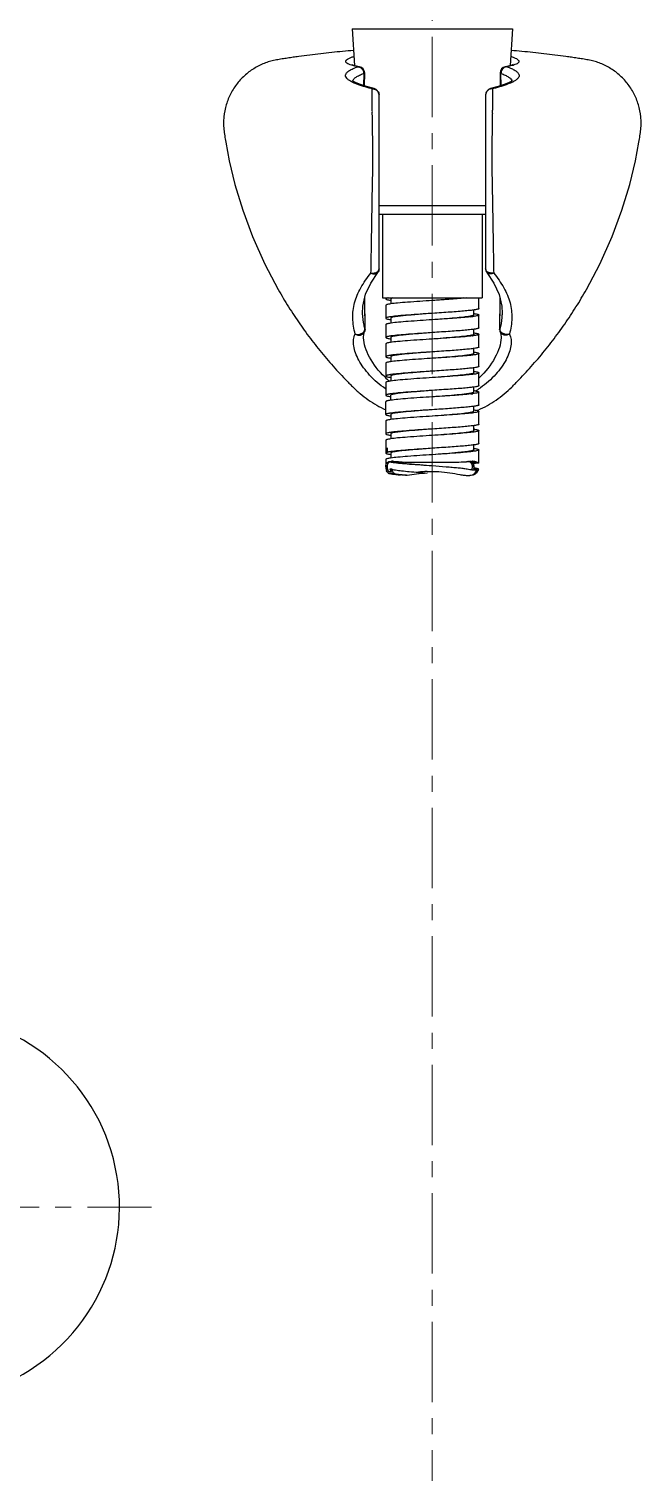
# Model space of a CAD drawing. Extents: x 0 to 1128, y 0 to 827.
# Drawn here: x 399.5 to 494.8, y 133.2 to 357.8 of the extents above; entities that cross this region are included whole.
import ezdxf

# ---------------------------------------------------------------- set-up
doc = ezdxf.new("R2010")
doc.units = 0
doc.header["$LTSCALE"] = 10
doc.header["$MEASUREMENT"] = 0
doc.linetypes.add('CENTER', pattern=[2, 1.25, -0.25, 0.25, -0.25])
doc.layers.add('1', color=7, linetype='CONTINUOUS')
doc.layers.add('DEF_LAYER_ASSEM_MEMBER', color=7, linetype='CONTINUOUS')

msp = doc.modelspace()

# ---------------------------------------------------------------- linework, layer by layer
at = {"layer": '1', "color": 7, "linetype": 'Continuous', "lineweight": -3}
msp.add_arc((383.57, 174.43), 30, 295, 88.8944, dxfattribs=at)
at = {"layer": 'DEF_LAYER_ASSEM_MEMBER', "color": 1, "linetype": 'CENTER', "lineweight": 5}
for p, q in [((462.26, 596.57), (462.26, 118.14)), ((348.57, 174.43), (418.57, 174.43))]:
    msp.add_line(p, q, dxfattribs=at)
at = {"layer": 'DEF_LAYER_ASSEM_MEMBER', "color": 9, "linetype": 'Continuous'}
for p, q in [((449.78, 357.81), (474.74, 357.81)), ((450.64, 351.92), (450.91, 351.92)), ((451.59, 350.88), (451.57, 348.97)), ((472.95, 348.97), (472.94, 350.88)), ((473.88, 351.92), (473.61, 351.92)), ((453.96, 330.33), (470.56, 330.33)), ((451.77, 311.06), (451.77, 311.04)), ((451.77, 311.04), (451.77, 311.05)), ((472.75, 311.04), (472.75, 311.06)), ((472.75, 311.05), (472.75, 311.04))]:
    msp.add_line(p, q, dxfattribs=at)
at = {"layer": 'DEF_LAYER_ASSEM_MEMBER', "color": 7, "linetype": 'Continuous'}
for p, q in [((449.78, 357.81), (450.17, 352.1)), ((474.74, 357.81), (474.35, 352.1)), ((450.91, 351.92), (450.45, 352.02)), ((451.71, 348.92), (451.73, 350.93)), ((472.8, 350.93), (472.81, 348.92)), ((474.07, 352.02), (473.61, 351.92)), ((453.19, 348.51), (453.19, 348.51)), ((472.49, 348.82), (471.33, 348.51)), ((471.33, 348.51), (471.33, 348.51)), ((453.96, 320.46), (453.96, 347.54)), ((470.56, 347.54), (470.56, 320.46)), ((470.56, 328.93), (453.96, 328.93)), ((454.51, 328.93), (454.51, 315.93)), ((470.01, 328.93), (470.01, 315.93)), ((453.77, 319.88), (453.77, 319.88)), ((470.75, 319.88), (470.75, 319.88)), ((451.79, 311.06), (451.73, 315.97)), ((454.51, 315.93), (470.01, 315.93)), ((455.01, 315.93), (455.01, 315.78)), ((455.01, 314.78), (455.01, 312.78)), ((455.81, 315.78), (455.81, 315)), ((462.26, 315.53), (462.24, 315.53)), ((469.51, 314.28), (469.51, 315.93)), ((472.79, 315.97), (472.73, 311.06)), ((451.4, 313.49), (451.4, 313.5)), ((455.61, 312.98), (455.59, 312.97)), ((455.81, 312.78), (455.81, 312.01)), ((462.26, 312.53), (462.24, 312.53)), ((462.28, 313.53), (462.26, 313.53)), ((462.63, 312.55), (462.26, 312.53)), ((468.71, 313.28), (468.71, 314.06)), ((469.51, 311.28), (469.51, 313.28)), ((473.12, 313.51), (473.12, 313.49)), ((451.71, 310.64), (451.71, 310.64)), ((455.01, 311.78), (455.01, 309.78)), ((462.28, 310.53), (462.26, 310.53)), ((468.71, 310.28), (468.71, 311.06)), ((469.51, 308.28), (469.51, 310.28)), ((472.81, 310.64), (472.81, 310.64)), ((451.55, 309.72), (451.55, 309.72)), ((455.01, 308.78), (455.01, 306.78)), ((455.81, 309.78), (455.81, 309)), ((462.26, 309.53), (462.24, 309.53)), ((462.28, 309.53), (462.26, 309.53)), ((468.71, 307.28), (468.71, 308.06)), ((472.97, 309.72), (472.97, 309.72)), ((455.01, 305.78), (455.01, 303.78)), ((455.81, 306.78), (455.81, 306)), ((462.26, 306.53), (461.93, 306.51)), ((462.28, 307.53), (462.26, 307.53)), ((462.28, 306.53), (462.26, 306.53)), ((468.72, 307.51), (468.74, 307.5)), ((468.74, 307.5), (468.75, 307.5)), ((469.51, 305.28), (469.51, 307.28)), ((455.81, 303.78), (455.81, 303)), ((462.26, 303.53), (462.24, 303.53)), ((462.28, 304.53), (462.26, 304.53)), ((462.28, 303.53), (462.26, 303.53)), ((468.71, 304.28), (468.71, 305.05)), ((469.51, 302.28), (469.51, 304.28)), ((455.01, 302.78), (455.01, 300.78)), ((462.28, 301.53), (462.26, 301.53)), ((468.71, 301.28), (468.71, 302.06)), ((469.51, 299.28), (469.51, 301.28)), ((455.01, 297.78), (455.01, 299.78)), ((455.78, 300), (455.77, 300)), ((455.81, 300.01), (455.81, 300.78)), ((462.26, 300.53), (462.24, 300.53)), ((462.6, 300.55), (462.26, 300.53)), ((468.71, 298.28), (468.71, 299.06)), ((455.01, 296.78), (455.01, 294.78)), ((455.78, 298), (455.77, 298)), ((455.77, 297.56), (455.78, 297.56)), ((455.78, 297.56), (455.8, 297.56)), ((455.81, 297.78), (455.81, 297)), ((462.26, 297.53), (462.24, 297.53)), ((462.6, 298.55), (462.26, 298.53)), ((462.28, 297.53), (462.26, 297.53)), ((469.51, 296.28), (469.51, 298.28)), ((455.81, 294.78), (455.81, 294)), ((462.26, 294.53), (462.24, 294.53)), ((462.28, 295.53), (462.26, 295.53)), ((462.28, 294.53), (462.26, 294.53)), ((468.71, 295.28), (468.71, 296.06)), ((469.51, 293.28), (469.51, 295.28)), ((455.01, 293.78), (455.01, 291.78)), ((455.21, 292.58), (455.21, 291.98)), ((462.28, 292.53), (462.26, 292.53)), ((468.71, 292.28), (468.71, 293.06)), ((469.51, 290.28), (469.51, 292.28)), ((455.01, 290.78), (455.01, 289.66)), ((455.81, 291.78), (455.81, 291)), ((462.26, 291.53), (462.24, 291.53)), ((462.28, 291.53), (462.26, 291.53)), ((462.82, 290.39), (462.88, 290.39)), ((462.88, 290.39), (462.96, 290.39)), ((462.96, 290.39), (463.03, 290.39)), ((466.06, 290.38), (466.09, 290.38)), ((468.97, 290.18), (468.56, 290.18)), ((468.62, 290.34), (468.72, 290.34)), ((468.71, 289.66), (468.71, 290.18)), ((468.72, 290.34), (468.82, 290.34)), ((468.82, 290.34), (468.92, 290.34)), ((468.92, 290.34), (469.02, 290.34)), ((469.38, 290.19), (468.97, 290.18)), ((469.51, 290.28), (469.38, 290.19)), ((455.66, 289.32), (455.86, 289.32))]:
    msp.add_line(p, q, dxfattribs=at)
for points in [[(450.45, 352.02), (450.04, 352.13), (449.78, 352.23), (449.71, 352.26)], [(474.84, 352.28), (474.85, 352.28), (474.74, 352.23), (474.48, 352.13), (474.07, 352.02)], [(453.19, 348.51), (452.04, 348.82), (451.08, 349.13), (450.41, 349.4), (449.99, 349.64), (449.89, 349.7)], [(474.72, 349.79), (474.71, 349.78), (474.53, 349.64), (474.12, 349.41), (473.44, 349.13), (472.49, 348.82)], [(430.1, 340.18), (430.65, 337.28), (431.54, 333.57), (432.74, 329.61), (434.27, 325.47), (436.2, 321.17), (438.27, 317.24)], [(486.25, 317.24), (488.33, 321.17), (490.25, 325.47), (491.78, 329.61), (492.98, 333.57), (493.87, 337.28), (494.42, 340.18)], [(451.4, 313.49), (451.43, 314.64), (451.85, 316.5), (452.69, 318.25), (453.77, 319.88)], [(470.75, 319.88), (471.83, 318.25), (472.67, 316.49), (473.09, 314.64), (473.12, 313.49)], [(451.55, 309.72), (451.55, 309.8), (451.59, 310.26), (451.71, 310.64)], [(472.81, 310.64), (472.93, 310.26), (472.97, 309.8), (472.97, 309.72)]]:
    msp.add_lwpolyline(points, dxfattribs=at)
at = {"layer": 'DEF_LAYER_ASSEM_MEMBER', "color": 9, "linetype": 'Continuous'}
for centre, radius, start, end in [((451.26, 357.33), 5.42, 252.7592, 253.2025), ((450.81, 351.23), 1.14, 125.9816, 129.6325), ((450.62, 351.08), 0.842, 69.0768, 70.0921), ((473.9, 351.08), 0.842, 109.9197, 110.9239), ((473.71, 351.23), 1.14, 50.3784, 53.9768), ((473.32, 357.11), 5.19, 287.0004, 287.6825), ((452.35, 354.62), 5.71, 243.0795, 243.3414), ((452.97, 347.46), 1.03, 76.3668, 77.5125), ((471.55, 347.46), 1.03, 102.4887, 103.6332), ((474.15, 349.59), 0.515, 14.2187, 15.6942), ((472.34, 354.3), 5.35, 296.6632, 298.1843), ((1720.29, 336.48), 1268.78, 180.93539, 181.14802), ((-795.81, 336.48), 1268.82, 358.85198, 359.06466), ((463.24, 312.5), 12.21, 226.5691, 231.2982), ((462, 313.1), 13.59, 300.9627, 304.7737)]:
    msp.add_arc(centre, radius, start, end, dxfattribs=at)
at = {"layer": 'DEF_LAYER_ASSEM_MEMBER', "color": 7, "linetype": 'Continuous'}
for centre, radius, start, end in [((450.73, 350.94), 1, 359.1677, 79.1671), ((473.8, 350.94), 1, 100.833, 180.8323), ((452.96, 347.54), 1, 0.0031, 76.4475), ((471.56, 347.54), 1, 103.557, 179.9973), ((457.37, 326.38), 10.94, 261.4428, 261.5951), ((456.95, 304.86), 8.23, 99.1069, 99.4067), ((457.18, 303.41), 9.7, 98.4922, 99.0983), ((457.38, 323.48), 11.04, 261.4345, 261.6548), ((457.47, 301.5), 11.62, 98.1426, 98.4993), ((466, 332.3), 19.43, 276.5275, 277.5438), ((467.15, 302.69), 10.93, 81.4145, 81.6167), ((450.81, 311.04), 0.986, 359.6016, 1.0365), ((457.49, 300.39), 11.73, 98.0853, 98.4876), ((457.54, 298.03), 12.1, 97.9, 98.5148), ((466.49, 325.57), 15.68, 277.4633, 277.7055), ((467.11, 299.41), 11.21, 81.5231, 81.6526), ((473.71, 311.04), 0.986, 178.9635, 180.3983), ((456.89, 302.26), 7.82, 99.1442, 99.6985), ((457.17, 300.51), 9.6, 98.5153, 99.141), ((457.2, 319.24), 9.79, 260.9153, 261.5557), ((457.42, 320.73), 11.29, 261.5435, 261.6695), ((456.22, 302.89), 4.13, 101.3796, 101.7057), ((456.87, 299.34), 7.74, 99.2399, 99.6662), ((457.13, 297.77), 9.33, 98.5877, 99.2325), ((457.45, 295.62), 11.5, 98.1059, 98.5925), ((457.37, 317.36), 10.91, 261.4347, 261.5892), ((458.11, 290.93), 16.24, 97.115, 98.0605), ((456.68, 297.46), 6.61, 99.5254, 100.3155), ((456.91, 296.13), 7.95, 99.1911, 99.5386), ((457.15, 294.64), 9.46, 98.5541, 99.1826), ((457.36, 314.29), 10.84, 261.401, 261.5871), ((457.45, 292.65), 11.47, 98.1541, 98.5607), ((467.13, 293.55), 11.07, 81.4414, 81.668), ((466.04, 320.01), 19.15, 276.5992, 277.5455), ((467.17, 290.77), 10.84, 81.401, 81.5871), ((456.91, 293.09), 7.99, 99.2597, 99.4219), ((456.99, 292.6), 8.49, 99.0733, 99.2594), ((457.2, 291.31), 9.8, 98.4665, 99.0633), ((457.39, 311.52), 11.07, 261.4414, 261.668), ((457.48, 289.43), 11.69, 98.1338, 98.4737), ((456.93, 290.01), 8.08, 98.9985, 99.6364), ((457.24, 288.06), 10.05, 98.3922, 98.9988), ((457.54, 286), 12.13, 98.062, 98.3463), ((466.28, 315.22), 17.34, 277.2436, 277.4737), ((467.15, 287.67), 10.95, 81.4463, 81.5966), ((462.28, 314.4), 17.44, 293.4464, 294.1461), ((456.09, 291.54), 3.46, 101.5556, 102.8763), ((456.87, 287.36), 7.72, 99.2151, 99.7067), ((457.14, 285.7), 9.4, 98.5678, 99.2095), ((457.49, 283.4), 11.73, 98.0194, 98.5703), ((457.39, 305.53), 11.09, 261.4882, 261.6257), ((457.87, 280.67), 14.48, 97.5179, 98.0205), ((467.08, 284.18), 11.44, 81.5854, 81.7041), ((467.23, 285.2), 10.41, 81.2127, 81.5895), ((467.12, 281.49), 11.13, 81.4529, 81.6846), ((456.6, 285.94), 6.12, 99.5599, 100.7689), ((456.89, 284.23), 7.85, 99.2182, 99.5937), ((457.14, 282.71), 9.39, 98.5732, 99.21), ((457.45, 280.67), 11.45, 98.144, 98.5793), ((457.34, 299.51), 9.26, 260.6596, 261.3116), ((457.79, 302.49), 12.27, 261.3154, 262.3037), ((455.97, 286.22), 4.28, 89.5869, 89.9373), ((455.97, 285.44), 5.06, 88.5236, 89.5661), ((455.92, 283.79), 6.71, 87.6635, 88.5248), ((459.31, 362.39), 72.02, 270.0178, 270.4409), ((465.2, 356.48), 66.11, 269.6689, 269.9904), ((465.2, 334.71), 44.34, 269.9832, 270.9607), ((465.36, 323.23), 32.86, 271.0194, 271.2166), ((465.44, 319.89), 29.52, 271.2655, 273.7429), ((464.44, 336.07), 45.73, 273.6736, 273.8545), ((468.98, 275.99), 14.52, 92.8666, 93.7173), ((467.77, 289.68), 0.784, 67.0981, 67.9936), ((467.82, 289.78), 0.674, 31.5437, 41.512), ((468.03, 289.8), 0.654, 55.0852, 62.1038), ((468.54, 285.98), 4.52, 90.0251, 91.2306), ((467.99, 289.77), 0.701, 35.6853, 41.0132), ((468.54, 286.8), 3.7, 89.4629, 89.9996), ((468.42, 289.13), 1.37, 79.5309, 82.7375), ((468.33, 291.64), 1.33, 286.3124, 288.3506), ((468.63, 288.78), 1.72, 82.5763, 85.5559), ((456.41, 289.67), 1.4, 180.0578, 185.4962), ((456.5, 289.67), 1.49, 185.4683, 205.0339), ((456.27, 289.53), 1.22, 219.49, 229.0126), ((452.69, 160.19), 128.7, 88.5766, 88.7651), ((452.95, 199.09), 89.56, 87.8068, 88.3851), ((457.02, 289.68), 1.41, 194.6999, 209.2117), ((456.95, 289.65), 1.34, 209.2621, 217.1547), ((457.12, 289.64), 1.3, 214.2141, 235.0866), ((459.15, 313.09), 24.77, 263.2396, 263.5149), ((450.55, 114.85), 173.67, 87.4572, 87.7719), ((456.22, 305.67), 17.44, 276.7118, 276.909), ((462.32, 270.46), 18.48, 92.7244, 96.8936), ((485.29, 610.29), 322.49, 265.5227, 265.7616), ((467.16, 289.69), 1.35, 337.2558, 346.7537), ((472.7, 655.74), 366.6, 269.3288, 269.4552), ((467.51, 289.66), 1.2, 358.839, 359.9966), ((468.01, 289.68), 1.51, 336.8996, 346.7164)]:
    msp.add_arc(centre, radius, start, end, dxfattribs=at)
for points, start_tangent, end_tangent in [([(450.01, 354.45), (446.6, 354.13), (444.89, 353.94), (443.18, 353.73), (441.46, 353.5), (440.6, 353.38), (439.73, 353.25), (438.87, 353.12), (437.99, 352.97), (437.13, 352.78), (436.28, 352.51), (435.46, 352.16), (434.66, 351.73), (433.19, 350.67), (431.92, 349.34), (430.9, 347.77), (430.18, 346.01), (429.81, 344.12), (429.76, 343.14), (429.81, 342.16), (429.94, 341.17), (430.1, 340.18)], (-0.99666, -0.081658), (0.165571, -0.986198)), ([(494.42, 340.18), (494.58, 341.17), (494.71, 342.16), (494.76, 343.14), (494.71, 344.12), (494.34, 346.01), (493.62, 347.77), (492.6, 349.34), (491.33, 350.67), (489.86, 351.73), (489.06, 352.16), (488.24, 352.51), (487.39, 352.78), (486.53, 352.97), (485.66, 353.12), (484.79, 353.25), (483.92, 353.38), (483.06, 353.5), (481.34, 353.73), (479.63, 353.94), (477.92, 354.13), (474.51, 354.45)], (0.165571, 0.986198), (-0.99666, 0.081659)), ([(453.96, 320.46), (453.77, 319.88)], (0, -1), (-0.583648, -0.812007)), ([(470.56, 320.46), (470.75, 319.88)], (0, -1), (0.583425, -0.812167)), ([(438.27, 317.24), (439.89, 314.53), (441.65, 311.88), (443.52, 309.3), (445.52, 306.81), (446.56, 305.6), (447.63, 304.42), (448.72, 303.26), (449.28, 302.68), (449.84, 302.12), (450.41, 301.57), (451.01, 301.05), (452.27, 300.08), (453.6, 299.24), (455.01, 298.52)], (0.494033, -0.869443), (0.910012, -0.414581)), ([(469.42, 298.48), (470.83, 299.19), (472.18, 300.03), (473.44, 300.99), (474.63, 302.06), (475.19, 302.63), (475.75, 303.2), (476.85, 304.37), (477.92, 305.56), (478.97, 306.77), (480.97, 309.27), (482.86, 311.86), (484.62, 314.52), (486.25, 317.24)], (0.912505, 0.409065), (0.494033, 0.869443)), ([(455.2, 315.89), (455.06, 315.83), (455.01, 315.78)], (-0.959868, -0.280451), (0.000562, -1)), ([(455.01, 315.78), (455.06, 315.73), (455.2, 315.67), (455.42, 315.62), (455.74, 315.56)], (0.000562, -1), (0.988866, -0.14881)), ([(455.74, 315), (455.42, 314.94), (455.19, 314.89), (455.06, 314.83), (455.01, 314.78)], (-0.988813, -0.14916), (-0.000459, -1)), ([(455.37, 315.93), (455.32, 315.92), (455.2, 315.89)], (-0.978036, -0.208437), (-0.959868, -0.280451)), ([(462.24, 315.53), (458.4, 315.26), (456.86, 315.13), (455.74, 315)], (-0.997838, -0.065715), (-0.988813, -0.14916)), ([(456.13, 315.93), (455.89, 315.86), (455.81, 315.78)], (-0.972502, -0.232895), (-0.00074, -1)), ([(467.65, 315.93), (465.21, 315.73), (462.26, 315.53)], (-0.995191, -0.097949), (-0.997838, -0.065714)), ([(467.05, 315.93), (464.89, 315.73), (462.28, 315.53)], (-0.993937, -0.109949), (-0.997271, -0.073824)), ([(455.12, 312.86), (455.04, 312.82), (455.01, 312.78)], (-0.935012, -0.354615), (-0.00147, -0.999999)), ([(455.01, 312.78), (455.06, 312.73), (455.2, 312.67), (455.42, 312.62), (455.74, 312.56)], (-0.00147, -0.999999), (0.988842, -0.148966)), ([(455.59, 312.97), (455.31, 312.92), (455.12, 312.86)], (-0.986249, -0.165263), (-0.935012, -0.354615)), ([(462.26, 313.53), (461, 313.44), (459.79, 313.34), (458.68, 313.25), (457.7, 313.16), (456.9, 313.06), (456.3, 312.97), (455.93, 312.87), (455.84, 312.83), (455.81, 312.78)], (-0.997271, -0.073823), (0, -1)), ([(462.26, 313.53), (458.49, 313.27), (456.96, 313.14), (455.82, 313.01)], (-0.997838, -0.065716), (-0.989908, -0.141709)), ([(462.24, 312.53), (458.5, 312.27), (456.97, 312.14), (455.84, 312.01)], (-0.997838, -0.065715), (-0.990047, -0.140737)), ([(469.51, 314.28), (469.48, 314.23), (469.37, 314.19), (469.2, 314.14), (468.96, 314.09), (468.29, 314), (467.39, 313.91), (466.3, 313.81), (465.05, 313.72), (463.69, 313.63), (462.28, 313.53)], (-0.000818, -1), (-0.997838, -0.065716)), ([(468.13, 313.08), (467.14, 312.94), (465.76, 312.8), (464.09, 312.67), (462.28, 312.53)], (-0.984491, -0.175436), (-0.997271, -0.073825)), ([(468.21, 312.99), (465.78, 312.77), (462.63, 312.55)], (-0.993408, -0.114636), (-0.997833, -0.065802)), ([(468.71, 313.28), (468.67, 313.23), (468.56, 313.18), (468.38, 313.13), (468.13, 313.08)], (-0.001477, -0.999999), (-0.984491, -0.175436)), ([(469.51, 313.28), (469.45, 313.22), (469.27, 313.16), (468.97, 313.09), (468.56, 313.03)], (-0.00111, -0.999999), (-0.991297, -0.131643)), ([(468.78, 313.5), (469.1, 313.44), (469.33, 313.39), (469.46, 313.33), (469.51, 313.28)], (0.988791, -0.149307), (-0.00111, -0.999999)), ([(451.79, 311.03), (451.71, 310.64)], (-0.006939, -0.999976), (-0.404731, -0.914436)), ([(455.75, 312), (455.43, 311.94), (455.2, 311.89), (455.06, 311.83), (455.01, 311.78)], (-0.989035, -0.147685), (0.001177, -0.999999)), ([(462.26, 310.53), (461, 310.44), (459.79, 310.34), (458.68, 310.25), (457.7, 310.16), (456.9, 310.06), (456.3, 309.97), (455.93, 309.87), (455.84, 309.83), (455.81, 309.78)], (-0.997271, -0.073824), (0.000744, -1)), ([(462.26, 310.53), (458.54, 310.27), (457.02, 310.14), (455.88, 310.02)], (-0.997838, -0.065715), (-0.99048, -0.137657)), ([(469.51, 311.28), (469.48, 311.23), (469.37, 311.19), (469.2, 311.14), (468.96, 311.09), (468.29, 311), (467.39, 310.91), (466.3, 310.81), (465.05, 310.72), (463.69, 310.63), (462.28, 310.53)], (-0.000335, -1), (-0.997838, -0.065715)), ([(468.53, 310.03), (467.38, 309.9), (465.88, 309.78), (462.28, 309.53)], (-0.991523, -0.129928), (-0.997838, -0.065715)), ([(468.36, 310.12), (467.47, 309.98), (466.13, 309.84), (464.44, 309.7), (462.57, 309.55)], (-0.97533, -0.220751), (-0.997265, -0.073908)), ([(468.71, 310.28), (468.69, 310.24), (468.62, 310.2), (468.36, 310.12)], (0.000744, -1), (-0.97533, -0.220751)), ([(469.51, 310.28), (469.45, 310.22), (469.28, 310.16), (468.99, 310.1), (468.59, 310.04)], (0.001522, -0.999999), (-0.990965, -0.13412)), ([(468.76, 310.5), (469.09, 310.44), (469.32, 310.39), (469.46, 310.33), (469.51, 310.28)], (0.989074, -0.14742), (0.001522, -0.999999)), ([(472.73, 311.03), (472.81, 310.64)], (0.006938, -0.999976), (0.404709, -0.914446)), ([(455.26, 309.91), (455.07, 309.84), (455.01, 309.78)], (-0.969659, -0.244462), (0.001392, -0.999999)), ([(455.01, 309.78), (455.05, 309.73), (455.17, 309.68), (455.37, 309.63), (455.65, 309.58)], (0.001392, -0.999999), (0.987421, -0.158112)), ([(455.73, 309), (455.42, 308.94), (455.19, 308.89), (455.06, 308.83), (455.01, 308.78)], (-0.988756, -0.149537), (0.00076, -1)), ([(455.38, 309.93), (455.35, 309.93), (455.26, 309.91)], (-0.979105, -0.203356), (-0.969659, -0.244462)), ([(455.57, 309.97), (455.52, 309.96), (455.38, 309.93)], (-0.985683, -0.16861), (-0.979105, -0.203356)), ([(462.24, 309.53), (458.4, 309.26), (456.86, 309.13), (455.73, 309)], (-0.997838, -0.065715), (-0.988756, -0.149537)), ([(469.51, 308.28), (469.48, 308.23), (469.37, 308.19), (469.2, 308.14), (468.96, 308.09), (468.29, 308), (467.39, 307.91), (466.3, 307.81), (465.05, 307.72), (463.69, 307.63), (462.28, 307.53)], (0.001522, -0.999999), (-0.997838, -0.065715)), ([(455.19, 306.89), (455.06, 306.83), (455.01, 306.78)], (-0.959241, -0.282588), (0.00076, -1)), ([(455.01, 306.78), (455.06, 306.73), (455.2, 306.67), (455.42, 306.62), (455.74, 306.56)], (0.00076, -1), (0.988845, -0.14895)), ([(455.74, 306), (455.42, 305.94), (455.2, 305.89), (455.06, 305.83), (455.01, 305.78)], (-0.988845, -0.14895), (-0.00076, -1)), ([(455.39, 306.93), (455.33, 306.92), (455.19, 306.89)], (-0.979194, -0.202926), (-0.959241, -0.282588)), ([(455.57, 306.97), (455.53, 306.96), (455.41, 306.94)], (-0.985788, -0.167996), (-0.980333, -0.19735)), ([(461.93, 306.51), (458.27, 306.25), (456.81, 306.12), (455.74, 306)], (-0.997834, -0.065786), (-0.988845, -0.14895)), ([(462.26, 307.53), (461, 307.44), (459.79, 307.34), (458.68, 307.25), (457.7, 307.16), (456.9, 307.06), (456.3, 306.97), (455.93, 306.87), (455.84, 306.83), (455.81, 306.78)], (-0.997271, -0.073824), (-0.001477, -0.999999)), ([(462.26, 307.53), (458.73, 307.29), (457.25, 307.17), (456.1, 307.05)], (-0.997838, -0.065715), (-0.992265, -0.124135)), ([(468.5, 307.16), (468.16, 307.08), (467.65, 307), (466.22, 306.85), (464.36, 306.69), (462.28, 306.53)], (-0.959086, -0.283114), (-0.997271, -0.073824)), ([(468.55, 307.03), (467.4, 306.91), (465.9, 306.78), (462.28, 306.53)], (-0.991365, -0.131131), (-0.997838, -0.065716)), ([(468.71, 307.28), (468.66, 307.22), (468.5, 307.16)], (0, -1), (-0.959086, -0.283114)), ([(469.51, 307.28), (469.45, 307.22), (469.27, 307.16), (468.96, 307.09), (468.55, 307.03)], (0, -1), (-0.991365, -0.131131)), ([(468.75, 307.5), (469.08, 307.45), (469.32, 307.39), (469.46, 307.34), (469.51, 307.28)], (0.989211, -0.146495), (0, -1)), ([(455.08, 303.85), (455.05, 303.83), (455.01, 303.78)], (-0.902684, -0.430304), (-0.00076, -1)), ([(455.01, 303.78), (455.06, 303.73), (455.19, 303.67), (455.42, 303.62), (455.73, 303.57)], (-0.00076, -1), (0.988756, -0.149537)), ([(455.5, 303.96), (455.24, 303.9), (455.08, 303.85)], (-0.983784, -0.179355), (-0.902684, -0.430304)), ([(462.24, 303.53), (458.42, 303.26), (456.88, 303.13), (455.76, 303)], (-0.997838, -0.065716), (-0.989074, -0.147421)), ([(462.26, 304.53), (461, 304.44), (459.79, 304.34), (458.68, 304.25), (457.7, 304.16), (456.9, 304.06), (456.3, 303.97), (455.93, 303.87), (455.84, 303.83), (455.81, 303.78)], (-0.997271, -0.073823), (0.001477, -0.999999)), ([(462.26, 304.53), (458.49, 304.27), (456.96, 304.14), (455.82, 304.01)], (-0.997838, -0.065715), (-0.989877, -0.141928)), ([(469.51, 305.28), (469.48, 305.23), (469.37, 305.19), (469.2, 305.14), (468.96, 305.09), (468.29, 305), (467.39, 304.91), (466.3, 304.81), (465.05, 304.72), (463.69, 304.63), (462.28, 304.53)], (0, -1), (-0.997838, -0.065716)), ([(468.25, 304.1), (467.29, 303.96), (465.88, 303.82), (464.17, 303.67), (462.28, 303.53)], (-0.980735, -0.195341), (-0.997271, -0.073825)), ([(468.56, 304.03), (467.41, 303.91), (465.91, 303.78), (462.28, 303.53)], (-0.991282, -0.131758), (-0.997838, -0.065716)), ([(468.71, 304.28), (468.68, 304.23), (468.59, 304.19), (468.25, 304.1)], (-0.00074, -1), (-0.980735, -0.195341)), ([(469.51, 304.28), (469.45, 304.22), (469.27, 304.16), (468.97, 304.09), (468.56, 304.03)], (-0.001517, -0.999999), (-0.991282, -0.131758)), ([(468.78, 304.5), (469.1, 304.44), (469.33, 304.39), (469.46, 304.33), (469.51, 304.28)], (0.98886, -0.148848), (-0.001517, -0.999999)), ([(455.76, 303), (455.43, 302.94), (455.2, 302.89), (455.06, 302.83), (455.01, 302.78)], (-0.989074, -0.147421), (-0.001517, -0.999999)), ([(462.26, 301.53), (461, 301.44), (459.79, 301.34), (458.68, 301.25), (457.7, 301.16), (456.9, 301.06), (456.3, 300.97), (455.93, 300.87), (455.84, 300.83), (455.81, 300.78)], (-0.997271, -0.073825), (-0.00074, -1)), ([(462.26, 301.53), (458.5, 301.27), (456.96, 301.14), (455.82, 301.01)], (-0.997838, -0.065716), (-0.989931, -0.141551)), ([(469.51, 302.28), (469.48, 302.23), (469.37, 302.19), (469.2, 302.14), (468.96, 302.09), (468.29, 302), (467.39, 301.91), (466.3, 301.81), (465.05, 301.72), (463.69, 301.63), (462.28, 301.53)], (-0.001517, -0.999999), (-0.997838, -0.065716)), ([(468.45, 301.14), (468.08, 301.07), (467.56, 300.99), (466.13, 300.84), (464.31, 300.68), (462.28, 300.53)], (-0.96717, -0.25413), (-0.997271, -0.073824)), ([(468.71, 301.28), (468.64, 301.21), (468.45, 301.14)], (0.001477, -0.999999), (-0.96717, -0.25413)), ([(469.51, 301.28), (469.45, 301.22), (469.27, 301.16), (468.97, 301.09), (468.56, 301.03)], (-0.00076, -1), (-0.9913, -0.131622)), ([(468.79, 301.5), (469.1, 301.44), (469.33, 301.39), (469.46, 301.33), (469.51, 301.28)], (0.988756, -0.149537), (-0.00076, -1)), ([(455.2, 300.89), (455.06, 300.84), (455.01, 300.78)], (-0.96068, -0.277657), (-0.001517, -0.999999)), ([(455.01, 300.78), (455.06, 300.73), (455.2, 300.67), (455.42, 300.62), (455.74, 300.56)], (-0.001517, -0.999999), (0.98886, -0.148848)), ([(455.77, 300), (455.44, 299.95), (455.2, 299.89), (455.06, 299.84), (455.01, 299.78)], (-0.989215, -0.146472), (0, -1)), ([(455.38, 300.93), (455.33, 300.92), (455.2, 300.89)], (-0.978662, -0.205478), (-0.96068, -0.277657)), ([(455.61, 300.98), (455.54, 300.96), (455.38, 300.93)], (-0.986508, -0.163716), (-0.978662, -0.205478)), ([(462.24, 300.53), (458.45, 300.27), (456.91, 300.13), (455.78, 300)], (-0.997838, -0.065716), (-0.989402, -0.145202)), ([(468.24, 300.99), (465.79, 300.77), (462.6, 300.55)], (-0.993278, -0.115752), (-0.997834, -0.065786)), ([(469.51, 299.28), (469.48, 299.23), (469.38, 299.19), (469.22, 299.14), (468.99, 299.1), (468.36, 299.01), (467.5, 298.92), (466.46, 298.83), (465.27, 298.73), (463.96, 298.64), (462.6, 298.55)], (-0.00076, -1), (-0.997834, -0.065786)), ([(455.22, 297.9), (455.06, 297.84), (455.01, 297.78)], (-0.963859, -0.266413), (0, -1)), ([(455.01, 297.78), (455.06, 297.73), (455.2, 297.67), (455.44, 297.62), (455.77, 297.56)], (0, -1), (0.989217, -0.146455)), ([(455.74, 297), (455.42, 296.94), (455.19, 296.89), (455.06, 296.83), (455.01, 296.78)], (-0.988803, -0.149226), (0.001414, -0.999999)), ([(455.58, 297.97), (455.47, 297.95), (455.22, 297.9)], (-0.985856, -0.167593), (-0.963859, -0.266413)), ([(462.24, 297.53), (458.4, 297.26), (456.86, 297.13), (455.74, 297)], (-0.997838, -0.065715), (-0.988803, -0.149226)), ([(462.26, 298.53), (461, 298.44), (459.79, 298.34), (458.68, 298.25), (457.7, 298.16), (456.9, 298.06), (456.3, 297.97), (455.93, 297.87), (455.84, 297.83), (455.81, 297.78)], (-0.997271, -0.073823), (0, -1)), ([(462.26, 298.53), (458.51, 298.27), (456.98, 298.14), (455.84, 298.01)], (-0.997838, -0.065715), (-0.99011, -0.140291)), ([(468.14, 298.08), (467.15, 297.94), (465.77, 297.8), (464.1, 297.67), (462.28, 297.53)], (-0.984263, -0.17671), (-0.997271, -0.073825)), ([(468.46, 298.02), (467.31, 297.9), (465.83, 297.78), (462.28, 297.53)], (-0.992015, -0.126122), (-0.997838, -0.065715)), ([(468.71, 298.28), (468.67, 298.23), (468.57, 298.18), (468.39, 298.13), (468.14, 298.08)], (-0.001477, -0.999999), (-0.984263, -0.17671)), ([(469.51, 298.28), (469.45, 298.22), (469.26, 298.15), (468.95, 298.09), (468.53, 298.03)], (0.000992, -1), (-0.9915, -0.130105)), ([(468.78, 298.5), (469.1, 298.44), (469.33, 298.39), (469.46, 298.33), (469.51, 298.28)], (0.988875, -0.148749), (0.000992, -1)), ([(455.32, 294.92), (455.09, 294.85), (455.03, 294.82), (455.01, 294.78)], (-0.974711, -0.223471), (0.00144, -0.999999)), ([(455.01, 294.78), (455.06, 294.73), (455.2, 294.67), (455.43, 294.62), (455.75, 294.56)], (0.00144, -0.999999), (0.988984, -0.148024)), ([(455.57, 294.97), (455.52, 294.96), (455.39, 294.94)], (-0.985664, -0.16872), (-0.979602, -0.200946)), ([(462.24, 294.53), (458.4, 294.26), (456.86, 294.13), (455.74, 294)], (-0.997838, -0.065715), (-0.988804, -0.149217)), ([(462.26, 295.53), (461, 295.44), (459.79, 295.34), (458.68, 295.25), (457.7, 295.16), (456.9, 295.06), (456.3, 294.97), (455.93, 294.87), (455.84, 294.83), (455.81, 294.78)], (-0.997271, -0.073824), (0.000443, -1)), ([(462.26, 295.53), (458.63, 295.28), (457.13, 295.15), (455.98, 295.03)], (-0.997838, -0.065714), (-0.991384, -0.130987)), ([(469.51, 296.28), (469.48, 296.23), (469.37, 296.19), (469.2, 296.14), (468.96, 296.09), (468.29, 296), (467.39, 295.91), (466.3, 295.81), (465.05, 295.72), (463.69, 295.63), (462.28, 295.53)], (0.000966, -1), (-0.997838, -0.065715)), ([(468.54, 295.03), (467.39, 294.91), (465.9, 294.78), (462.28, 294.53)], (-0.991425, -0.130676), (-0.997838, -0.065715)), ([(468.38, 295.13), (467.51, 294.98), (466.18, 294.84), (464.5, 294.7), (462.63, 294.56)], (-0.974003, -0.226536), (-0.997262, -0.073949)), ([(468.71, 295.28), (468.69, 295.24), (468.63, 295.2), (468.38, 295.13)], (0.000978, -1), (-0.974003, -0.226536)), ([(469.51, 295.28), (469.45, 295.22), (469.26, 295.16), (468.96, 295.09), (468.54, 295.03)], (0.001056, -0.999999), (-0.991425, -0.130676)), ([(468.82, 295.49), (469.12, 295.44), (469.34, 295.39), (469.47, 295.33), (469.51, 295.28)], (0.98825, -0.152843), (0.001056, -0.999999)), ([(455.74, 294), (455.42, 293.94), (455.19, 293.89), (455.06, 293.83), (455.01, 293.78)], (-0.988804, -0.149217), (-0.000356, -1)), ([(462.26, 292.53), (461, 292.44), (459.79, 292.34), (458.68, 292.25), (457.7, 292.16), (456.9, 292.06), (456.3, 291.97), (455.93, 291.87), (455.84, 291.83), (455.81, 291.78)], (-0.997271, -0.073824), (-0.00121, -0.999999)), ([(462.26, 292.53), (458.49, 292.27), (456.96, 292.14), (455.82, 292.01)], (-0.997838, -0.065715), (-0.9899, -0.141766)), ([(469.51, 293.28), (469.48, 293.23), (469.37, 293.19), (469.2, 293.14), (468.96, 293.09), (468.29, 293), (467.39, 292.91), (466.3, 292.81), (465.05, 292.72), (463.69, 292.63), (462.28, 292.53)], (0.001153, -0.999999), (-0.997838, -0.065715)), ([(468.51, 292.16), (468.16, 292.08), (467.66, 292), (467.01, 291.93), (466.23, 291.85), (464.37, 291.69), (462.28, 291.53)], (-0.957979, -0.286837), (-0.997271, -0.073824)), ([(468.56, 292.03), (467.41, 291.91), (465.91, 291.78), (462.28, 291.53)], (-0.991286, -0.131727), (-0.997838, -0.065716)), ([(468.71, 292.28), (468.66, 292.22), (468.51, 292.16)], (-0.000788, -1), (-0.957979, -0.286837)), ([(469.51, 292.28), (469.45, 292.22), (469.27, 292.16), (468.97, 292.09), (468.56, 292.03)], (-0.001484, -0.999999), (-0.991286, -0.131727)), ([(468.78, 292.5), (469.09, 292.44), (469.32, 292.39), (469.46, 292.33), (469.51, 292.28)], (0.98889, -0.148651), (-0.001484, -0.999999)), ([(455.06, 291.84), (455.04, 291.82), (455.01, 291.78)], (-0.879164, -0.47652), (-0.000224, -1)), ([(455.01, 291.78), (455.06, 291.73), (455.2, 291.67), (455.44, 291.62), (455.77, 291.56)], (-0.000224, -1), (0.989221, -0.146431)), ([(455.76, 291), (455.43, 290.94), (455.2, 290.89), (455.06, 290.84), (455.01, 290.78)], (-0.989094, -0.147283), (-0.001483, -0.999999)), ([(455.01, 289.66), (455.01, 289.75), (455.05, 289.98)], (-0.00025, 1), (0.278769, 0.960358)), ([(455.05, 289.98), (455.17, 290.22), (455.36, 290.39), (455.63, 290.48), (455.98, 290.5)], (0.278769, 0.960358), (0.999999, -0.001056)), ([(455.46, 291.95), (455.21, 291.89), (455.06, 291.84)], (-0.982265, -0.187496), (-0.879164, -0.47652)), ([(455.35, 290.19), (455.29, 290.07), (455.21, 289.66)], (-0.55372, -0.832703), (-0.000323, -1)), ([(455.59, 290.4), (455.52, 290.36), (455.35, 290.19)], (-0.897118, -0.441791), (-0.55372, -0.832703)), ([(455.92, 290.49), (455.83, 290.47), (455.59, 290.4)], (-0.993872, -0.110533), (-0.897118, -0.441791)), ([(455.61, 290.42), (455.66, 290.41), (455.83, 290.38)], (0.97996, -0.199194), (0.986705, -0.162519)), ([(462.24, 291.53), (458.42, 291.26), (456.88, 291.13), (455.76, 291)], (-0.997838, -0.065716), (-0.989094, -0.147283)), ([(456.11, 290.49), (456.16, 290.48), (456.34, 290.43)], (0.920456, -0.390846), (0.972356, -0.233504)), ([(456.15, 290.33), (457.27, 290.21), (458.73, 290.08), (462.26, 289.83)], (0.990887, -0.134699), (0.997714, -0.067572)), ([(456.2, 290.5), (456.83, 290.46), (457.57, 290.41), (459.33, 290.37)], (0.999184, -0.040389), (1, -0.00005)), ([(456.34, 290.43), (457.23, 290.28), (458.61, 290.13), (460.34, 289.98), (462.26, 289.83)], (0.972356, -0.233504), (0.997095, -0.076173)), ([(459.86, 290.37), (460.58, 290.38), (462.82, 290.39)], (0.999973, 0.007335), (0.999987, -0.005105)), ([(462.26, 289.83), (464.39, 289.66), (465.37, 289.58), (466.26, 289.5), (467.03, 289.42), (467.66, 289.33), (468.12, 289.25), (468.41, 289.17)], (0.997095, -0.076173), (0.920925, -0.389739)), ([(463.03, 290.39), (463.49, 290.38), (464.82, 290.37)], (0.999976, -0.006929), (0.999984, -0.005583)), ([(467.51, 290.44), (467.65, 290.45), (468.04, 290.48)], (0.997742, 0.067165), (0.997967, 0.063735)), ([(468.06, 290.41), (468, 290.43), (467.79, 290.48)], (-0.927127, 0.374748), (-0.990292, 0.139004)), ([(468.03, 290.47), (468.12, 290.46), (468.33, 290.38)], (0.98767, -0.156549), (0.883793, -0.467878)), ([(468.32, 290.23), (468.27, 290.28), (468.07, 290.4)], (-0.663454, 0.748217), (-0.921157, 0.389191)), ([(468.25, 290.49), (468.45, 290.5)], (0.998803, 0.048911), (0.999781, 0.020946)), ([(468.28, 290.47), (468.38, 290.45), (468.62, 290.34)], (0.982509, -0.186216), (0.810828, -0.585285)), ([(468.66, 290.42), (468.6, 290.45), (468.38, 290.49)], (-0.936726, 0.350064), (-0.993699, 0.112078)), ([(468.51, 289.66), (468.5, 289.79), (468.39, 290.13)], (-0.000244, 1), (-0.523638, 0.851941)), ([(468.4, 290.34), (468.52, 290.23)], (0.819934, -0.572458), (0.65646, -0.754361)), ([(468.56, 290.18), (468.67, 289.95)], (0.575145, -0.818051), (0.279945, -0.960016)), ([(468.58, 290.5), (468.76, 290.49)], (0.999955, -0.009458), (0.99689, -0.078811)), ([(468.71, 290.36), (468.62, 290.34)], (-0.959457, -0.281853), (-0.971558, -0.236802)), ([(468.82, 290.34), (468.66, 290.42)], (-0.806959, 0.590607), (-0.936726, 0.350064)), ([(468.87, 290.42), (468.82, 290.44), (468.67, 290.48)], (-0.935432, 0.353507), (-0.983272, 0.182146)), ([(468.67, 289.95), (468.71, 289.74), (468.71, 289.66)], (0.279945, -0.960016), (-0.000031, -1)), ([(468.85, 290.48), (469.01, 290.45)], (0.991444, -0.130533), (0.960451, -0.278449)), ([(469.02, 290.34), (468.99, 290.37), (468.87, 290.42)], (-0.843413, 0.537266), (-0.935432, 0.353507)), ([(469.01, 290.45), (469.07, 290.43), (469.22, 290.35)], (0.960451, -0.278449), (0.808169, -0.58895)), ([(469.22, 290.35), (469.38, 290.19)], (0.808169, -0.58895), (0.541666, -0.840594)), ([(455.33, 288.75), (455.15, 289.04)], (-0.636507, 0.771271), (-0.424024, 0.905651)), ([(455.21, 289.66), (455.23, 289.46), (455.47, 288.85)], (-0.000323, -1), (0.57262, -0.819821)), ([(455.47, 288.61), (455.63, 288.58), (456.23, 288.5)], (0.982876, -0.184266), (0.99304, -0.117777)), ([(455.86, 289.32), (455.88, 289.31), (455.99, 289.27)], (0.851657, -0.5241), (0.953221, -0.302275)), ([(455.86, 289.32), (455.89, 289.22), (456.05, 288.91)], (0.262989, -0.964799), (0.562768, -0.826615)), ([(455.99, 289.27), (456.55, 289.15), (457.47, 289.03), (458.68, 288.91), (460.12, 288.79)], (0.953221, -0.302275), (0.996934, -0.078245)), ([(456.35, 288.49), (456.57, 288.46), (457.31, 288.39)], (0.993595, -0.113003), (0.995957, -0.089833)), ([(456.38, 288.58), (456.57, 288.55), (457.3, 288.45)], (0.984046, -0.177913), (0.993362, -0.115031)), ([(457.3, 288.45), (457.52, 288.42), (458.26, 288.35)], (0.993362, -0.115031), (0.995576, -0.093959)), ([(458.32, 288.36), (459.8, 288.55), (461.46, 288.69)], (0.992743, 0.120259), (0.999074, 0.043024)), ([(461.45, 288.92), (463.26, 288.91), (465, 288.72), (466.55, 288.45), (467.23, 288.34), (467.83, 288.29)], (0.998919, 0.046489), (0.999999, 0.001188)), ([(467.83, 288.29), (467.9, 288.29), (468.09, 288.31)], (0.999999, 0.001188), (0.992968, 0.118382)), ([(469.26, 288.85), (468.8, 288.44), (468.08, 288.29)], (-0.559292, -0.828971), (-1, 0.000717)), ([(468.09, 288.31), (468.5, 288.41), (468.82, 288.6), (469.22, 289.16)], (0.992968, 0.118382), (0.352837, 0.935685)), ([(468.48, 289.38), (468.51, 289.66)], (0.22854, 0.973535), (-0.000244, 1)), ([(468.71, 289.64), (468.67, 289.34)], (-0.020235, -0.999795), (-0.253545, -0.967324)), ([(468.67, 289.34), (469.47, 289.33)], (0.999973, -0.007354), (0.999982, -0.006007)), ([(468.73, 289.5), (469.21, 289.42), (469.37, 289.37), (469.47, 289.33)], (0.989547, -0.144211), (0.846354, -0.532621)), ([(469.39, 289.09), (469.26, 288.85)], (-0.393141, -0.919478), (-0.559292, -0.828971))]:
    msp.add_spline(points, degree=3, dxfattribs=dict(at, start_tangent=start_tangent, end_tangent=end_tangent))
at = {"layer": 'DEF_LAYER_ASSEM_MEMBER', "color": 9, "linetype": 'Continuous'}
for points, start_tangent, end_tangent in [([(449.66, 352.16), (449.25, 352.31), (448.97, 352.47), (448.87, 352.56), (448.82, 352.64), (448.79, 352.73), (448.8, 352.82), (448.85, 352.9), (448.92, 352.99), (449.17, 353.17), (449.56, 353.35), (450.06, 353.52)], (-0.955057, 0.296424), (0.957558, 0.288242)), ([(474.46, 353.53), (474.96, 353.35), (475.34, 353.18), (475.59, 353), (475.67, 352.91), (475.72, 352.82), (475.73, 352.74), (475.71, 352.65), (475.65, 352.57), (475.57, 352.48), (475.3, 352.32), (474.9, 352.17)], (0.957607, -0.288077), (-0.952727, -0.303826)), ([(449.76, 349.53), (449.26, 349.83), (448.93, 350.13), (448.77, 350.43), (448.76, 350.57), (448.79, 350.72), (448.87, 350.88), (448.99, 351.03), (449.37, 351.33), (449.93, 351.63), (450.64, 351.92)], (-0.891631, 0.452764), (0.941873, 0.335968)), ([(450.64, 351.92), (450.38, 351.98), (449.7, 352.15)], (-0.982304, 0.187292), (-0.957321, 0.289026)), ([(449.87, 349.71), (450.03, 350), (450.38, 350.3), (450.9, 350.59), (451.59, 350.88)], (0.233071, 0.97246), (0.941347, 0.33744)), ([(450.64, 351.92), (450.71, 351.92), (450.9, 351.87)], (0.999882, -0.015374), (0.940241, -0.34051)), ([(450.92, 351.87), (451.39, 351.48), (451.59, 350.88)], (0.934059, -0.357119), (0.035386, -0.999374)), ([(451.59, 350.88), (451.69, 350.9), (451.72, 350.91), (451.73, 350.93)], (0.987487, 0.157702), (0.014434, 0.999896)), ([(472.8, 350.93), (472.8, 350.91), (472.83, 350.9), (472.94, 350.88)], (0.014434, -0.999896), (0.987487, -0.157702)), ([(473.6, 351.87), (473.13, 351.48), (472.94, 350.88)], (-0.934055, -0.357129), (-0.035388, -0.999374)), ([(472.94, 350.88), (473.61, 350.6), (474.13, 350.31), (474.47, 350.02), (474.64, 349.73)], (0.941346, -0.337442), (0.270454, -0.962733)), ([(473.88, 351.92), (473.82, 351.92), (473.62, 351.87)], (-0.999882, -0.015374), (-0.94017, -0.340705)), ([(474.84, 352.15), (474.63, 352.09), (473.88, 351.92)], (-0.956277, -0.292462), (-0.982303, -0.187297)), ([(473.88, 351.92), (474.58, 351.64), (475.13, 351.35), (475.51, 351.05), (475.63, 350.9), (475.72, 350.75), (475.76, 350.61), (475.76, 350.46), (475.63, 350.17), (475.33, 349.88), (474.86, 349.58)], (0.941874, -0.335966), (-0.881272, -0.472609)), ([(452.88, 348.48), (451.1, 348.99), (449.78, 349.52)], (-0.970097, 0.242717), (-0.893691, 0.448683)), ([(452.71, 319.81), (452.74, 321.44), (452.77, 323.12), (452.8, 324.86), (452.83, 326.65), (452.86, 328.47), (452.89, 330.34), (452.92, 332.24), (452.94, 333.21), (452.96, 334.18), (452.98, 335.17), (452.98, 336.17), (452.99, 337.18), (452.99, 337.69), (452.99, 338.2), (452.99, 338.71), (453, 339.23), (452.99, 339.75), (452.99, 340.27), (452.97, 341.33), (452.95, 342.4), (452.94, 343.47), (452.93, 344.01), (452.92, 344.54), (452.92, 344.81), (452.92, 345.07), (452.9, 345.32), (452.9, 345.57), (452.89, 345.82), (452.89, 346.05), (452.9, 346.46), (452.9, 346.64), (452.9, 346.82), (452.89, 347.14), (452.88, 347.67), (452.88, 348.48)], (0.019548, 0.999809), (0.008525, 0.999964)), ([(452.88, 348.48), (452.96, 348.51), (453.19, 348.51)], (0.920211, 0.391422), (0.97221, -0.234109)), ([(452.88, 348.48), (453.19, 348.46)], (0.997722, 0.067455), (0.976339, -0.216244)), ([(453.21, 348.45), (453.75, 348.12), (453.91, 347.84), (453.96, 347.54)], (0.97182, -0.235723), (0, -1)), ([(471.31, 348.45), (470.77, 348.12), (470.61, 347.84), (470.56, 347.54)], (-0.97182, -0.235722), (0, -1)), ([(471.64, 348.48), (471.56, 348.51), (471.33, 348.51)], (-0.920213, 0.391418), (-0.9722, -0.234151)), ([(471.64, 348.48), (471.33, 348.46)], (-0.997722, 0.067455), (-0.976335, -0.216263)), ([(471.64, 348.48), (471.64, 347.67), (471.63, 347.14), (471.62, 346.82), (471.62, 346.64), (471.62, 346.46), (471.63, 346.05), (471.63, 345.82), (471.62, 345.57), (471.62, 345.32), (471.6, 345.07), (471.6, 344.81), (471.6, 344.54), (471.59, 344.01), (471.58, 343.47), (471.57, 342.4), (471.55, 341.33), (471.53, 340.27), (471.53, 339.75), (471.52, 339.23), (471.53, 338.71), (471.53, 338.2), (471.53, 337.69), (471.54, 337.18), (471.54, 336.17), (471.54, 335.17), (471.56, 334.18), (471.58, 333.21), (471.6, 332.24), (471.63, 330.34), (471.66, 328.47), (471.69, 326.65), (471.72, 324.86), (471.75, 323.12), (471.78, 321.44), (471.81, 319.81)], (0.008525, -0.999964), (0.019541, -0.999809)), ([(474.74, 349.52), (473.42, 348.99), (471.64, 348.48)], (-0.893508, -0.449048), (-0.970095, -0.242727)), ([(450.26, 310.32), (449.89, 312.8), (449.94, 314), (450.17, 315.18), (450.56, 316.34), (451.12, 317.49), (452.71, 319.81)], (-0.266137, 0.963935), (0.606268, 0.79526)), ([(452.71, 319.81), (452.98, 319.8), (453.25, 319.82), (453.5, 319.9), (453.7, 320.01)], (0.996859, -0.079192), (0.807032, 0.590508)), ([(452.71, 319.81), (453.02, 319.69), (453.33, 319.66), (453.59, 319.72), (453.77, 319.88)], (0.871188, -0.49095), (0.583284, 0.812268)), ([(453.7, 320.01), (453.89, 320.22), (453.96, 320.46)], (0.807032, 0.590508), (0, 1)), ([(470.82, 320.01), (470.63, 320.22), (470.56, 320.46)], (-0.807104, 0.59041), (0, 1)), ([(471.81, 319.81), (471.5, 319.69), (471.19, 319.66), (470.93, 319.72), (470.75, 319.88)], (-0.871294, -0.490761), (-0.583397, 0.812187)), ([(471.81, 319.81), (471.54, 319.8), (471.27, 319.82), (471.03, 319.9), (470.82, 320.01)], (-0.996851, -0.079301), (-0.807104, 0.59041)), ([(471.81, 319.81), (473.4, 317.49), (474.36, 315.18), (474.63, 312.8), (474.26, 310.32)], (0.606734, -0.794905), (-0.266138, -0.963935)), ([(451.77, 311.05), (451.63, 311.67), (451.4, 313.49)], (-0.245403, 0.969421), (-0.044193, 0.999023)), ([(473.12, 313.49), (473.08, 312.89), (472.75, 311.05)], (-0.044164, -0.999024), (-0.245411, -0.969419)), ([(454.98, 301.79), (452.5, 303.92), (451.56, 305.07), (450.83, 306.24), (450.31, 307.38), (450.03, 308.46), (450.01, 309.44), (450.26, 310.32)], (-0.83187, 0.554971), (0.435551, 0.900164)), ([(450.26, 310.32), (450.73, 310.25), (451.21, 310.37), (451.42, 310.5), (451.59, 310.66), (451.77, 311.04)], (0.933388, -0.35887), (0.181182, 0.98345)), ([(450.26, 310.32), (450.67, 310.15), (451.1, 310.16), (451.47, 310.33), (451.71, 310.64)], (0.829467, -0.558555), (0.404621, 0.914484)), ([(451.79, 311.06), (451.79, 311.05), (451.77, 311.04)], (0.017928, -0.999839), (-0.909275, -0.416196)), ([(474.26, 310.32), (474.51, 309.46), (474.49, 308.49), (474.23, 307.44), (473.74, 306.32), (473.03, 305.18), (472.13, 304.05), (469.75, 301.94)], (0.435514, -0.900182), (-0.82142, -0.570323)), ([(472.75, 311.04), (472.74, 311.04), (472.73, 311.06)], (-0.909278, 0.41619), (0.017912, 0.99984)), ([(474.26, 310.32), (473.79, 310.25), (473.31, 310.37), (473.1, 310.5), (472.93, 310.66), (472.75, 311.04)], (-0.933391, -0.358862), (-0.181187, 0.983449)), ([(474.26, 310.32), (473.85, 310.15), (473.42, 310.16), (473.05, 310.33), (472.81, 310.64)], (-0.829477, -0.558541), (-0.404599, 0.914494)), ([(454.85, 303.63), (452.48, 306.72), (451.82, 308.27), (451.55, 309.72)], (-0.726313, 0.687364), (-0.039988, 0.9992)), ([(472.97, 309.72), (472.69, 308.24), (472.01, 306.65), (469.54, 303.5)], (-0.039996, -0.9992), (-0.736563, -0.676369))]:
    msp.add_spline(points, degree=3, dxfattribs=dict(at, start_tangent=start_tangent, end_tangent=end_tangent))

doc.saveas('drawing.dxf')
